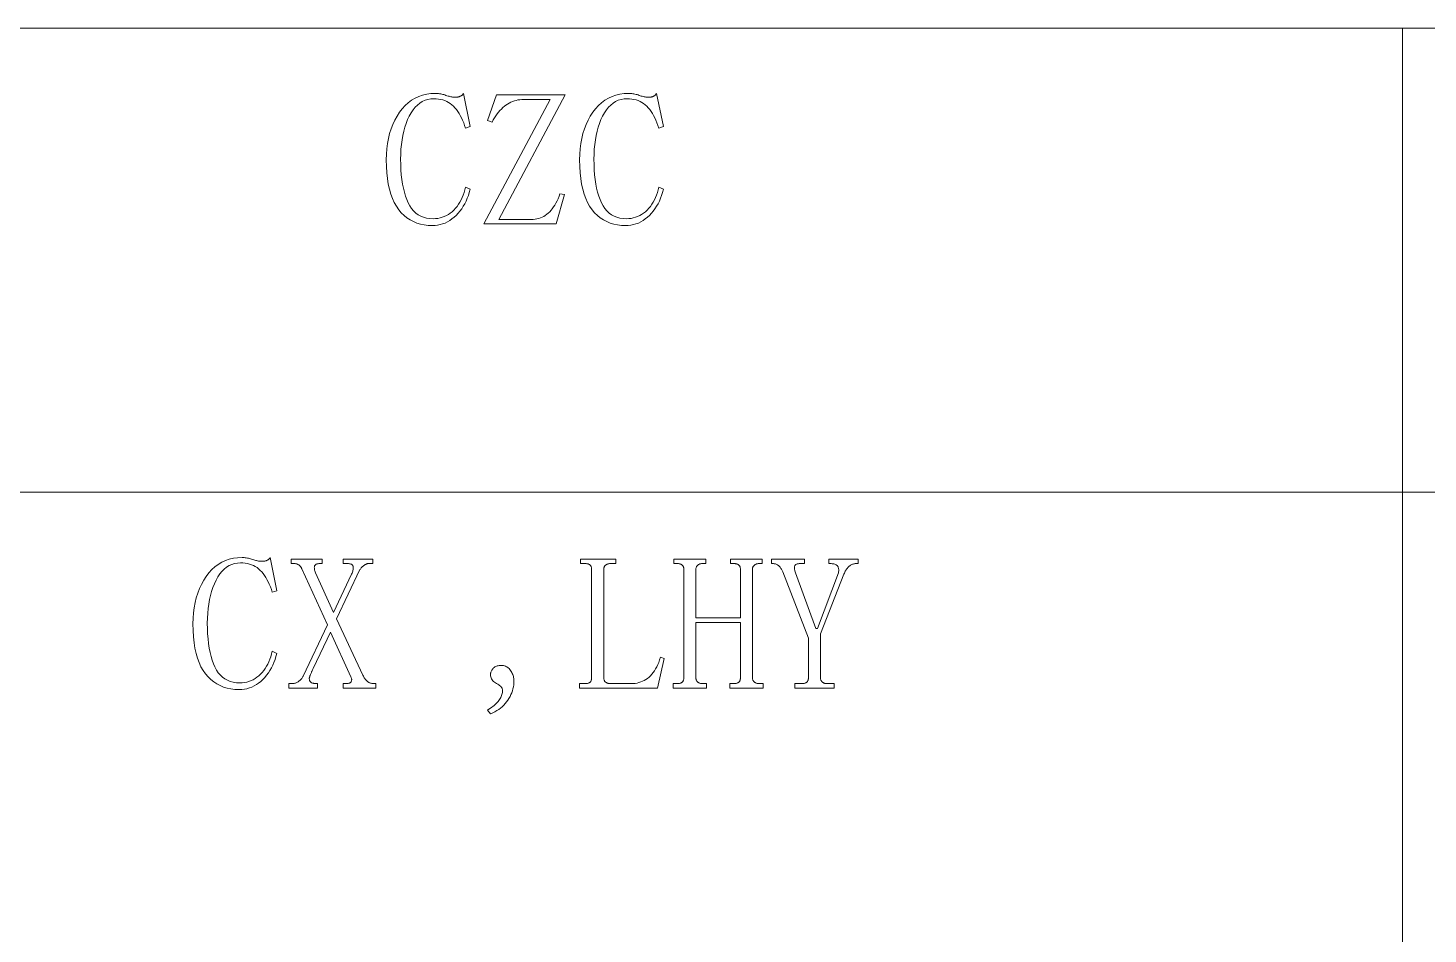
# Model space of a CAD drawing. Extents: x 1 to 297, y 1 to 210.
# Drawn here: x 144.13 to 165.32, y 15.18 to 28.9 of the extents above; entities that cross this region are included whole.
import ezdxf

# ---------------------------------------------------------------- set-up
doc = ezdxf.new("R2010")
doc.units = 0

msp = doc.modelspace()

# ---------------------------------------------------------------- linework, layer by layer
at = {"color": 7, "lineweight": 13}
for p, q in [((1.319, 28.902), (196.771, 28.902)), ((164.935, 28.902), (164.935, 2.481)), ((35.177, 21.874), (196.771, 21.874))]:
    msp.add_line(p, q, dxfattribs=at)
for points in [[(150.25, 25.911), (150.187, 25.913), (150.127, 25.92), (150.07, 25.932), (150.015, 25.949), (149.963, 25.971), (149.913, 25.997), (149.866, 26.028), (149.822, 26.064), (149.78, 26.105), (149.741, 26.151), (149.706, 26.202), (149.674, 26.258), (149.645, 26.319), (149.621, 26.387), (149.6, 26.459), (149.583, 26.538), (149.57, 26.621), (149.56, 26.71), (149.555, 26.805), (149.553, 26.905), (149.555, 26.99), (149.561, 27.073), (149.571, 27.152), (149.585, 27.229), (149.603, 27.302), (149.625, 27.373), (149.651, 27.44), (149.681, 27.505), (149.715, 27.566), (149.753, 27.625), (149.794, 27.679), (149.839, 27.728), (149.886, 27.771), (149.936, 27.808), (149.989, 27.839), (150.044, 27.865), (150.103, 27.885), (150.164, 27.899), (150.229, 27.908), (150.296, 27.911), (150.312, 27.911), (150.328, 27.91), (150.344, 27.908), (150.36, 27.906), (150.376, 27.904), (150.392, 27.901), (150.408, 27.897), (150.424, 27.893), (150.44, 27.888), (150.456, 27.882), (150.471, 27.877), (150.487, 27.872), (150.502, 27.868), (150.516, 27.864), (150.53, 27.861), (150.544, 27.858), (150.557, 27.856), (150.569, 27.855), (150.581, 27.854), (150.593, 27.854), (150.602, 27.854), (150.61, 27.854), (150.619, 27.855), (150.627, 27.855), (150.634, 27.857), (150.642, 27.858), (150.648, 27.859), (150.655, 27.861), (150.661, 27.863), (150.667, 27.865), (150.673, 27.868), (150.678, 27.871), (150.684, 27.874), (150.689, 27.878), (150.694, 27.882), (150.699, 27.887), (150.704, 27.892), (150.709, 27.898), (150.714, 27.904), (150.719, 27.911), (150.821, 27.408), (150.753, 27.385), (150.739, 27.427), (150.724, 27.468), (150.708, 27.506), (150.691, 27.542), (150.673, 27.577), (150.654, 27.609), (150.634, 27.639), (150.614, 27.667), (150.592, 27.693), (150.57, 27.717), (150.546, 27.738), (150.522, 27.758), (150.495, 27.775), (150.468, 27.79), (150.439, 27.802), (150.408, 27.813), (150.376, 27.821), (150.343, 27.826), (150.309, 27.83), (150.273, 27.831), (150.226, 27.828), (150.181, 27.82), (150.139, 27.807), (150.098, 27.789), (150.06, 27.765), (150.024, 27.736), (149.99, 27.702), (149.958, 27.663), (149.929, 27.618), (149.901, 27.568), (149.876, 27.514), (149.854, 27.458), (149.834, 27.399), (149.817, 27.338), (149.803, 27.274), (149.791, 27.207), (149.782, 27.138), (149.775, 27.067), (149.771, 26.993), (149.77, 26.917), (149.771, 26.834), (149.775, 26.755), (149.78, 26.679), (149.788, 26.607), (149.799, 26.539), (149.811, 26.475), (149.826, 26.414), (149.843, 26.357), (149.863, 26.303), (149.884, 26.254), (149.909, 26.208), (149.936, 26.167), (149.966, 26.131), (149.999, 26.1), (150.036, 26.074), (150.075, 26.052), (150.117, 26.035), (150.162, 26.023), (150.21, 26.016), (150.261, 26.014), (150.298, 26.015), (150.333, 26.019), (150.367, 26.025), (150.4, 26.035), (150.431, 26.047), (150.462, 26.061), (150.492, 26.078), (150.521, 26.098), (150.549, 26.12), (150.576, 26.145), (150.601, 26.172), (150.625, 26.201), (150.647, 26.232), (150.667, 26.264), (150.686, 26.298), (150.703, 26.334), (150.718, 26.371), (150.731, 26.41), (150.743, 26.451), (150.753, 26.494), (150.821, 26.459), (150.809, 26.412), (150.795, 26.367), (150.778, 26.323), (150.76, 26.281), (150.74, 26.241), (150.718, 26.202), (150.694, 26.165), (150.668, 26.13), (150.64, 26.097), (150.61, 26.065), (150.579, 26.036), (150.546, 26.01), (150.513, 25.986), (150.478, 25.966), (150.443, 25.949), (150.406, 25.935), (150.369, 25.925), (150.33, 25.917), (150.291, 25.912)], [(151.747, 26.002), (151.776, 26.003), (151.805, 26.006), (151.833, 26.011), (151.86, 26.018), (151.886, 26.027), (151.911, 26.037), (151.936, 26.05), (151.959, 26.064), (151.982, 26.081), (152.004, 26.099), (152.026, 26.12), (152.046, 26.142), (152.066, 26.166), (152.085, 26.193), (152.103, 26.221), (152.12, 26.251), (152.137, 26.283), (152.152, 26.317), (152.167, 26.353), (152.181, 26.391), (152.25, 26.379), (152.124, 25.934), (151.027, 25.934), (152.033, 27.819), (151.633, 27.819), (151.603, 27.819), (151.575, 27.816), (151.546, 27.812), (151.519, 27.806), (151.491, 27.798), (151.465, 27.789), (151.439, 27.777), (151.413, 27.765), (151.389, 27.75), (151.364, 27.734), (151.341, 27.716), (151.317, 27.696), (151.295, 27.675), (151.273, 27.651), (151.251, 27.627), (151.231, 27.6), (151.21, 27.572), (151.191, 27.542), (151.171, 27.51), (151.153, 27.477), (151.084, 27.499), (151.221, 27.888), (152.261, 27.888), (151.256, 26.002)], [(153.176, 25.911), (153.113, 25.913), (153.053, 25.92), (152.996, 25.932), (152.941, 25.949), (152.889, 25.971), (152.839, 25.997), (152.792, 26.028), (152.748, 26.064), (152.706, 26.105), (152.667, 26.151), (152.631, 26.202), (152.599, 26.258), (152.571, 26.319), (152.546, 26.387), (152.526, 26.459), (152.509, 26.538), (152.496, 26.621), (152.486, 26.71), (152.48, 26.805), (152.479, 26.905), (152.481, 26.99), (152.487, 27.073), (152.497, 27.152), (152.511, 27.229), (152.529, 27.302), (152.551, 27.373), (152.577, 27.44), (152.607, 27.505), (152.641, 27.566), (152.679, 27.625), (152.72, 27.679), (152.764, 27.728), (152.811, 27.771), (152.861, 27.808), (152.914, 27.839), (152.97, 27.865), (153.029, 27.885), (153.09, 27.899), (153.154, 27.908), (153.221, 27.911), (153.237, 27.911), (153.253, 27.91), (153.269, 27.908), (153.285, 27.906), (153.301, 27.904), (153.317, 27.901), (153.333, 27.897), (153.349, 27.893), (153.365, 27.888), (153.381, 27.882), (153.397, 27.877), (153.413, 27.872), (153.427, 27.868), (153.442, 27.864), (153.456, 27.861), (153.469, 27.858), (153.482, 27.856), (153.495, 27.855), (153.507, 27.854), (153.519, 27.854), (153.528, 27.854), (153.536, 27.854), (153.544, 27.855), (153.552, 27.855), (153.56, 27.857), (153.567, 27.858), (153.574, 27.859), (153.581, 27.861), (153.587, 27.863), (153.593, 27.865), (153.599, 27.868), (153.604, 27.871), (153.609, 27.874), (153.615, 27.878), (153.62, 27.882), (153.625, 27.887), (153.63, 27.892), (153.635, 27.898), (153.64, 27.904), (153.644, 27.911), (153.747, 27.408), (153.679, 27.385), (153.664, 27.427), (153.649, 27.468), (153.633, 27.506), (153.616, 27.542), (153.599, 27.577), (153.58, 27.609), (153.56, 27.639), (153.54, 27.667), (153.518, 27.693), (153.496, 27.717), (153.472, 27.738), (153.447, 27.758), (153.421, 27.775), (153.393, 27.79), (153.364, 27.802), (153.334, 27.813), (153.302, 27.821), (153.269, 27.826), (153.234, 27.83), (153.199, 27.831), (153.152, 27.828), (153.107, 27.82), (153.064, 27.807), (153.024, 27.789), (152.986, 27.765), (152.95, 27.736), (152.916, 27.702), (152.884, 27.663), (152.855, 27.618), (152.827, 27.568), (152.802, 27.514), (152.78, 27.458), (152.76, 27.399), (152.743, 27.338), (152.729, 27.274), (152.717, 27.207), (152.708, 27.138), (152.701, 27.067), (152.697, 26.993), (152.696, 26.917), (152.697, 26.834), (152.7, 26.755), (152.706, 26.679), (152.714, 26.607), (152.724, 26.539), (152.737, 26.475), (152.752, 26.414), (152.769, 26.357), (152.788, 26.303), (152.81, 26.254), (152.834, 26.208), (152.862, 26.167), (152.892, 26.131), (152.925, 26.1), (152.961, 26.074), (153.001, 26.052), (153.043, 26.035), (153.088, 26.023), (153.136, 26.016), (153.187, 26.014), (153.223, 26.015), (153.258, 26.019), (153.292, 26.025), (153.325, 26.035), (153.357, 26.047), (153.388, 26.061), (153.418, 26.078), (153.447, 26.098), (153.475, 26.12), (153.501, 26.145), (153.527, 26.172), (153.551, 26.201), (153.573, 26.232), (153.593, 26.264), (153.611, 26.298), (153.628, 26.334), (153.643, 26.371), (153.657, 26.41), (153.669, 26.451), (153.679, 26.494), (153.747, 26.459), (153.735, 26.412), (153.72, 26.367), (153.704, 26.323), (153.686, 26.281), (153.666, 26.241), (153.644, 26.202), (153.62, 26.165), (153.594, 26.13), (153.566, 26.097), (153.536, 26.065), (153.504, 26.036), (153.472, 26.01), (153.439, 25.986), (153.404, 25.966), (153.369, 25.949), (153.332, 25.935), (153.295, 25.925), (153.256, 25.917), (153.216, 25.912)], [(147.324, 18.883), (147.262, 18.885), (147.202, 18.893), (147.144, 18.905), (147.089, 18.921), (147.037, 18.943), (146.988, 18.969), (146.941, 19.001), (146.896, 19.037), (146.855, 19.077), (146.816, 19.123), (146.78, 19.174), (146.748, 19.23), (146.72, 19.292), (146.695, 19.359), (146.674, 19.432), (146.657, 19.51), (146.644, 19.593), (146.635, 19.682), (146.629, 19.777), (146.627, 19.877), (146.629, 19.963), (146.635, 20.045), (146.645, 20.124), (146.659, 20.201), (146.677, 20.274), (146.699, 20.345), (146.725, 20.412), (146.755, 20.477), (146.789, 20.539), (146.827, 20.597), (146.869, 20.652), (146.913, 20.7), (146.96, 20.743), (147.01, 20.78), (147.063, 20.812), (147.119, 20.837), (147.177, 20.857), (147.239, 20.872), (147.303, 20.88), (147.37, 20.883), (147.386, 20.883), (147.402, 20.882), (147.418, 20.88), (147.434, 20.878), (147.45, 20.876), (147.466, 20.873), (147.482, 20.869), (147.498, 20.865), (147.514, 20.86), (147.53, 20.854), (147.546, 20.849), (147.561, 20.844), (147.576, 20.84), (147.59, 20.836), (147.604, 20.833), (147.618, 20.83), (147.631, 20.828), (147.643, 20.827), (147.656, 20.826), (147.667, 20.826), (147.676, 20.826), (147.685, 20.826), (147.693, 20.827), (147.701, 20.828), (147.709, 20.829), (147.716, 20.83), (147.723, 20.831), (147.729, 20.833), (147.736, 20.835), (147.741, 20.837), (147.747, 20.84), (147.753, 20.843), (147.758, 20.846), (147.763, 20.85), (147.769, 20.854), (147.774, 20.859), (147.779, 20.864), (147.784, 20.87), (147.788, 20.876), (147.793, 20.883), (147.896, 20.38), (147.827, 20.357), (147.813, 20.4), (147.798, 20.44), (147.782, 20.478), (147.765, 20.514), (147.747, 20.549), (147.728, 20.581), (147.709, 20.611), (147.688, 20.639), (147.667, 20.665), (147.644, 20.689), (147.621, 20.71), (147.596, 20.73), (147.57, 20.747), (147.542, 20.762), (147.513, 20.774), (147.482, 20.785), (147.451, 20.793), (147.418, 20.798), (147.383, 20.802), (147.347, 20.803), (147.3, 20.8), (147.256, 20.792), (147.213, 20.779), (147.173, 20.761), (147.134, 20.737), (147.098, 20.708), (147.064, 20.674), (147.033, 20.635), (147.003, 20.59), (146.976, 20.54), (146.951, 20.486), (146.928, 20.43), (146.909, 20.371), (146.892, 20.31), (146.877, 20.246), (146.865, 20.179), (146.856, 20.11), (146.85, 20.039), (146.846, 19.965), (146.844, 19.889), (146.845, 19.806), (146.849, 19.727), (146.855, 19.651), (146.863, 19.58), (146.873, 19.512), (146.885, 19.447), (146.9, 19.386), (146.917, 19.329), (146.937, 19.276), (146.959, 19.226), (146.983, 19.18), (147.01, 19.139), (147.041, 19.103), (147.074, 19.072), (147.11, 19.046), (147.149, 19.024), (147.191, 19.007), (147.237, 18.995), (147.285, 18.988), (147.336, 18.986), (147.372, 18.987), (147.407, 18.991), (147.441, 18.998), (147.474, 19.007), (147.506, 19.019), (147.537, 19.033), (147.567, 19.05), (147.595, 19.07), (147.623, 19.092), (147.65, 19.117), (147.675, 19.144), (147.699, 19.173), (147.721, 19.204), (147.741, 19.236), (147.76, 19.27), (147.777, 19.306), (147.792, 19.343), (147.805, 19.382), (147.817, 19.423), (147.827, 19.466), (147.896, 19.432), (147.883, 19.384), (147.869, 19.339), (147.853, 19.295), (147.834, 19.253), (147.814, 19.213), (147.792, 19.174), (147.768, 19.138), (147.742, 19.102), (147.714, 19.069), (147.684, 19.037), (147.653, 19.008), (147.621, 18.982), (147.587, 18.959), (147.553, 18.938), (147.517, 18.922), (147.481, 18.908), (147.443, 18.897), (147.405, 18.889), (147.365, 18.884)], [(148.799, 19.957), (149.199, 19.1), (149.206, 19.087), (149.213, 19.074), (149.22, 19.063), (149.227, 19.052), (149.234, 19.042), (149.242, 19.032), (149.249, 19.024), (149.257, 19.016), (149.265, 19.009), (149.273, 19.003), (149.281, 18.998), (149.289, 18.993), (149.297, 18.988), (149.306, 18.985), (149.314, 18.982), (149.323, 18.979), (149.332, 18.977), (149.341, 18.976), (149.35, 18.975), (149.359, 18.974), (149.393, 18.974), (149.393, 18.906), (148.901, 18.906), (148.901, 18.974), (148.947, 18.974), (148.958, 18.975), (148.968, 18.976), (148.978, 18.977), (148.986, 18.979), (148.994, 18.982), (149.001, 18.985), (149.008, 18.988), (149.013, 18.993), (149.018, 18.998), (149.021, 19.003), (149.024, 19.009), (149.027, 19.015), (149.028, 19.022), (149.029, 19.029), (149.029, 19.036), (149.028, 19.043), (149.026, 19.051), (149.023, 19.06), (149.02, 19.068), (149.016, 19.077), (148.707, 19.752), (148.444, 19.203), (148.44, 19.192), (148.435, 19.181), (148.431, 19.17), (148.427, 19.16), (148.423, 19.15), (148.419, 19.141), (148.415, 19.131), (148.411, 19.122), (148.408, 19.114), (148.404, 19.106), (148.401, 19.098), (148.398, 19.091), (148.396, 19.084), (148.393, 19.078), (148.391, 19.073), (148.39, 19.068), (148.389, 19.064), (148.388, 19.06), (148.387, 19.057), (148.387, 19.054), (148.387, 19.046), (148.388, 19.037), (148.39, 19.03), (148.392, 19.022), (148.394, 19.016), (148.397, 19.01), (148.401, 19.004), (148.405, 19), (148.41, 18.995), (148.416, 18.992), (148.422, 18.988), (148.428, 18.985), (148.434, 18.983), (148.441, 18.981), (148.449, 18.979), (148.456, 18.977), (148.464, 18.976), (148.472, 18.975), (148.481, 18.975), (148.49, 18.974), (148.513, 18.974), (148.513, 18.906), (148.079, 18.906), (148.079, 18.974), (148.124, 18.974), (148.136, 18.975), (148.147, 18.976), (148.158, 18.977), (148.168, 18.98), (148.179, 18.983), (148.189, 18.987), (148.199, 18.991), (148.208, 18.996), (148.218, 19.002), (148.227, 19.009), (148.236, 19.016), (148.245, 19.023), (148.253, 19.03), (148.26, 19.038), (148.267, 19.046), (148.274, 19.054), (148.28, 19.062), (148.286, 19.071), (148.291, 19.08), (148.296, 19.089), (148.661, 19.866), (148.273, 20.712), (148.27, 20.718), (148.268, 20.725), (148.264, 20.731), (148.261, 20.737), (148.257, 20.743), (148.253, 20.749), (148.248, 20.754), (148.244, 20.759), (148.238, 20.764), (148.233, 20.769), (148.227, 20.773), (148.221, 20.777), (148.214, 20.78), (148.207, 20.783), (148.2, 20.786), (148.192, 20.788), (148.184, 20.789), (148.176, 20.791), (148.168, 20.791), (148.159, 20.792), (148.113, 20.792), (148.113, 20.86), (148.581, 20.86), (148.581, 20.792), (148.547, 20.792), (148.534, 20.791), (148.522, 20.79), (148.511, 20.788), (148.501, 20.786), (148.493, 20.783), (148.485, 20.779), (148.479, 20.775), (148.474, 20.77), (148.47, 20.764), (148.467, 20.757), (148.465, 20.75), (148.464, 20.742), (148.463, 20.734), (148.464, 20.724), (148.464, 20.714), (148.466, 20.704), (148.468, 20.692), (148.471, 20.68), (148.474, 20.668), (148.479, 20.654), (148.753, 20.049), (149.027, 20.632), (149.034, 20.647), (149.039, 20.662), (149.044, 20.676), (149.047, 20.689), (149.05, 20.702), (149.052, 20.713), (149.053, 20.724), (149.053, 20.734), (149.052, 20.743), (149.05, 20.752), (149.047, 20.759), (149.043, 20.766), (149.038, 20.772), (149.032, 20.777), (149.024, 20.782), (149.016, 20.785), (149.006, 20.788), (148.995, 20.79), (148.983, 20.791), (148.97, 20.792), (148.901, 20.792), (148.901, 20.86), (149.347, 20.86), (149.347, 20.792), (149.279, 20.792), (149.274, 20.791), (149.269, 20.791), (149.264, 20.789), (149.258, 20.788), (149.253, 20.786), (149.247, 20.783), (149.241, 20.78), (149.235, 20.777), (149.228, 20.773), (149.221, 20.769), (149.215, 20.764), (149.208, 20.759), (149.201, 20.753), (149.194, 20.747), (149.187, 20.74), (149.18, 20.733), (149.173, 20.725), (149.167, 20.717), (149.16, 20.709), (149.153, 20.7)], [(152.844, 19.066), (152.845, 19.057), (152.845, 19.048), (152.847, 19.04), (152.849, 19.033), (152.851, 19.026), (152.855, 19.019), (152.858, 19.013), (152.863, 19.007), (152.867, 19.002), (152.873, 18.997), (152.879, 18.993), (152.885, 18.989), (152.892, 18.986), (152.898, 18.983), (152.906, 18.98), (152.913, 18.978), (152.921, 18.976), (152.93, 18.975), (152.938, 18.975), (152.947, 18.974), (153.256, 18.974), (153.287, 18.975), (153.318, 18.978), (153.348, 18.983), (153.376, 18.99), (153.404, 18.999), (153.431, 19.009), (153.457, 19.022), (153.482, 19.037), (153.507, 19.053), (153.53, 19.072), (153.552, 19.092), (153.573, 19.115), (153.593, 19.14), (153.612, 19.167), (153.63, 19.196), (153.647, 19.227), (153.662, 19.261), (153.676, 19.296), (153.689, 19.334), (153.701, 19.374), (153.759, 19.352), (153.656, 18.906), (152.479, 18.906), (152.479, 18.974), (152.559, 18.974), (152.57, 18.975), (152.58, 18.975), (152.59, 18.976), (152.599, 18.978), (152.607, 18.98), (152.615, 18.983), (152.622, 18.986), (152.628, 18.989), (152.634, 18.993), (152.639, 18.997), (152.643, 19.002), (152.647, 19.007), (152.65, 19.013), (152.653, 19.019), (152.656, 19.026), (152.658, 19.033), (152.659, 19.04), (152.661, 19.048), (152.661, 19.057), (152.661, 19.066), (152.661, 20.7), (152.661, 20.709), (152.661, 20.717), (152.659, 20.725), (152.658, 20.733), (152.656, 20.74), (152.653, 20.747), (152.65, 20.753), (152.647, 20.759), (152.643, 20.764), (152.639, 20.769), (152.634, 20.773), (152.628, 20.777), (152.622, 20.78), (152.615, 20.783), (152.607, 20.786), (152.599, 20.788), (152.59, 20.789), (152.58, 20.791), (152.57, 20.791), (152.559, 20.792), (152.49, 20.792), (152.49, 20.86), (153.027, 20.86), (153.027, 20.792), (152.947, 20.792), (152.938, 20.791), (152.93, 20.791), (152.921, 20.789), (152.913, 20.788), (152.906, 20.786), (152.898, 20.783), (152.892, 20.78), (152.885, 20.777), (152.879, 20.773), (152.873, 20.769), (152.867, 20.764), (152.863, 20.759), (152.858, 20.753), (152.855, 20.747), (152.851, 20.74), (152.849, 20.733), (152.847, 20.725), (152.845, 20.717), (152.845, 20.709), (152.844, 20.7)], [(155.096, 19.066), (155.096, 19.057), (155.097, 19.048), (155.098, 19.04), (155.1, 19.033), (155.103, 19.026), (155.106, 19.019), (155.11, 19.013), (155.114, 19.007), (155.119, 19.002), (155.124, 18.997), (155.13, 18.993), (155.136, 18.989), (155.143, 18.986), (155.15, 18.983), (155.157, 18.98), (155.165, 18.978), (155.173, 18.976), (155.181, 18.975), (155.19, 18.975), (155.199, 18.974), (155.256, 18.974), (155.256, 18.906), (154.753, 18.906), (154.753, 18.974), (154.81, 18.974), (154.821, 18.975), (154.832, 18.975), (154.841, 18.976), (154.85, 18.978), (154.859, 18.98), (154.866, 18.983), (154.873, 18.986), (154.88, 18.989), (154.885, 18.993), (154.89, 18.997), (154.894, 19.002), (154.898, 19.007), (154.902, 19.013), (154.905, 19.019), (154.907, 19.026), (154.909, 19.033), (154.911, 19.04), (154.912, 19.048), (154.913, 19.057), (154.913, 19.066), (154.913, 19.9), (154.239, 19.9), (154.239, 19.066), (154.239, 19.057), (154.24, 19.048), (154.241, 19.04), (154.243, 19.033), (154.246, 19.026), (154.249, 19.019), (154.253, 19.013), (154.257, 19.007), (154.262, 19.002), (154.267, 18.997), (154.273, 18.993), (154.279, 18.989), (154.286, 18.986), (154.293, 18.983), (154.3, 18.98), (154.308, 18.978), (154.316, 18.976), (154.324, 18.975), (154.332, 18.975), (154.341, 18.974), (154.399, 18.974), (154.399, 18.906), (153.896, 18.906), (153.896, 18.974), (153.953, 18.974), (153.964, 18.975), (153.974, 18.975), (153.984, 18.976), (153.993, 18.978), (154.001, 18.98), (154.009, 18.983), (154.016, 18.986), (154.022, 18.989), (154.028, 18.993), (154.033, 18.997), (154.037, 19.002), (154.041, 19.007), (154.045, 19.013), (154.048, 19.019), (154.05, 19.026), (154.052, 19.033), (154.054, 19.04), (154.055, 19.048), (154.056, 19.057), (154.056, 19.066), (154.056, 20.7), (154.056, 20.709), (154.055, 20.717), (154.054, 20.725), (154.052, 20.733), (154.05, 20.74), (154.048, 20.747), (154.045, 20.753), (154.041, 20.759), (154.037, 20.764), (154.033, 20.769), (154.028, 20.773), (154.022, 20.777), (154.016, 20.78), (154.009, 20.783), (154.001, 20.786), (153.993, 20.788), (153.984, 20.789), (153.974, 20.791), (153.964, 20.791), (153.953, 20.792), (153.907, 20.792), (153.907, 20.86), (154.387, 20.86), (154.387, 20.792), (154.341, 20.792), (154.332, 20.791), (154.324, 20.791), (154.316, 20.789), (154.308, 20.788), (154.3, 20.786), (154.293, 20.783), (154.286, 20.78), (154.279, 20.777), (154.273, 20.773), (154.267, 20.769), (154.262, 20.764), (154.257, 20.759), (154.253, 20.753), (154.249, 20.747), (154.246, 20.74), (154.243, 20.733), (154.241, 20.725), (154.24, 20.717), (154.239, 20.709), (154.239, 20.7), (154.239, 19.969), (154.913, 19.969), (154.913, 20.7), (154.913, 20.709), (154.912, 20.717), (154.911, 20.725), (154.909, 20.733), (154.907, 20.74), (154.905, 20.747), (154.902, 20.753), (154.898, 20.759), (154.894, 20.764), (154.89, 20.769), (154.885, 20.773), (154.88, 20.777), (154.873, 20.78), (154.866, 20.783), (154.859, 20.786), (154.85, 20.788), (154.841, 20.789), (154.832, 20.791), (154.821, 20.791), (154.81, 20.792), (154.764, 20.792), (154.764, 20.86), (155.244, 20.86), (155.244, 20.792), (155.199, 20.792), (155.19, 20.791), (155.181, 20.791), (155.173, 20.789), (155.165, 20.788), (155.157, 20.786), (155.15, 20.783), (155.143, 20.78), (155.136, 20.777), (155.13, 20.773), (155.124, 20.769), (155.119, 20.764), (155.114, 20.759), (155.11, 20.753), (155.106, 20.747), (155.103, 20.74), (155.1, 20.733), (155.098, 20.725), (155.097, 20.717), (155.096, 20.709), (155.096, 20.7)], [(156.399, 20.654), (156.4, 20.668), (156.402, 20.68), (156.402, 20.692), (156.401, 20.704), (156.4, 20.714), (156.398, 20.724), (156.395, 20.734), (156.391, 20.742), (156.387, 20.75), (156.381, 20.757), (156.375, 20.764), (156.368, 20.77), (156.36, 20.775), (156.35, 20.779), (156.34, 20.783), (156.329, 20.786), (156.316, 20.788), (156.303, 20.79), (156.288, 20.791), (156.273, 20.792), (156.25, 20.792), (156.25, 20.86), (156.696, 20.86), (156.696, 20.792), (156.661, 20.792), (156.65, 20.791), (156.639, 20.79), (156.628, 20.788), (156.618, 20.785), (156.607, 20.782), (156.597, 20.777), (156.587, 20.772), (156.577, 20.766), (156.568, 20.759), (156.559, 20.752), (156.55, 20.743), (156.541, 20.734), (156.532, 20.724), (156.524, 20.713), (156.516, 20.702), (156.508, 20.689), (156.5, 20.676), (156.493, 20.662), (156.486, 20.647), (156.479, 20.632), (156.124, 19.729), (156.124, 19.066), (156.125, 19.057), (156.125, 19.048), (156.127, 19.04), (156.129, 19.033), (156.131, 19.026), (156.135, 19.019), (156.138, 19.013), (156.143, 19.007), (156.147, 19.002), (156.153, 18.997), (156.159, 18.993), (156.165, 18.989), (156.172, 18.986), (156.178, 18.983), (156.186, 18.98), (156.193, 18.978), (156.201, 18.976), (156.21, 18.975), (156.218, 18.975), (156.227, 18.974), (156.33, 18.974), (156.33, 18.906), (155.736, 18.906), (155.736, 18.974), (155.839, 18.974), (155.85, 18.975), (155.86, 18.975), (155.87, 18.976), (155.879, 18.978), (155.887, 18.98), (155.895, 18.983), (155.902, 18.986), (155.908, 18.989), (155.914, 18.993), (155.919, 18.997), (155.923, 19.002), (155.927, 19.007), (155.93, 19.013), (155.933, 19.019), (155.936, 19.026), (155.938, 19.033), (155.939, 19.04), (155.941, 19.048), (155.941, 19.057), (155.941, 19.066), (155.941, 19.66), (155.553, 20.666), (155.548, 20.677), (155.543, 20.688), (155.538, 20.698), (155.533, 20.708), (155.527, 20.717), (155.521, 20.726), (155.515, 20.735), (155.509, 20.743), (155.502, 20.75), (155.496, 20.757), (155.489, 20.764), (155.481, 20.77), (155.473, 20.775), (155.465, 20.779), (155.456, 20.783), (155.446, 20.786), (155.437, 20.788), (155.426, 20.79), (155.416, 20.791), (155.404, 20.792), (155.381, 20.792), (155.381, 20.86), (155.884, 20.86), (155.884, 20.792), (155.816, 20.792), (155.803, 20.791), (155.791, 20.79), (155.78, 20.788), (155.77, 20.786), (155.761, 20.783), (155.754, 20.779), (155.748, 20.775), (155.743, 20.77), (155.739, 20.764), (155.736, 20.757), (155.734, 20.75), (155.733, 20.742), (155.732, 20.734), (155.732, 20.724), (155.733, 20.714), (155.734, 20.704), (155.737, 20.692), (155.739, 20.68), (155.743, 20.668), (155.747, 20.654), (156.056, 19.809), (156.079, 19.809)], [(151.13, 19.112), (151.13, 19.121), (151.132, 19.13), (151.134, 19.139), (151.136, 19.148), (151.14, 19.157), (151.144, 19.166), (151.15, 19.176), (151.156, 19.185), (151.162, 19.194), (151.17, 19.203), (151.178, 19.212), (151.188, 19.219), (151.198, 19.226), (151.208, 19.232), (151.22, 19.237), (151.232, 19.241), (151.246, 19.245), (151.26, 19.247), (151.274, 19.248), (151.29, 19.249), (151.308, 19.248), (151.325, 19.246), (151.341, 19.242), (151.357, 19.237), (151.371, 19.23), (151.385, 19.222), (151.398, 19.212), (151.411, 19.201), (151.422, 19.188), (151.433, 19.174), (151.443, 19.159), (151.451, 19.144), (151.459, 19.129), (151.466, 19.114), (151.471, 19.099), (151.476, 19.083), (151.48, 19.068), (151.482, 19.052), (151.484, 19.036), (151.484, 19.02), (151.483, 18.988), (151.481, 18.957), (151.476, 18.926), (151.47, 18.896), (151.461, 18.866), (151.451, 18.836), (151.44, 18.807), (151.426, 18.779), (151.41, 18.751), (151.393, 18.723), (151.374, 18.696), (151.353, 18.671), (151.331, 18.647), (151.307, 18.624), (151.281, 18.603), (151.254, 18.583), (151.226, 18.565), (151.195, 18.547), (151.164, 18.532), (151.13, 18.517), (151.084, 18.574), (151.107, 18.588), (151.128, 18.602), (151.148, 18.616), (151.167, 18.63), (151.184, 18.644), (151.201, 18.659), (151.216, 18.673), (151.231, 18.688), (151.244, 18.702), (151.256, 18.717), (151.267, 18.732), (151.276, 18.747), (151.285, 18.762), (151.292, 18.778), (151.299, 18.793), (151.304, 18.808), (151.308, 18.824), (151.311, 18.84), (151.312, 18.856), (151.313, 18.872), (151.312, 18.883), (151.309, 18.894), (151.305, 18.905), (151.298, 18.915), (151.29, 18.926), (151.28, 18.936), (151.268, 18.946), (151.254, 18.956), (151.239, 18.965), (151.221, 18.974), (151.204, 18.984), (151.189, 18.994), (151.175, 19.006), (151.163, 19.018), (151.153, 19.032), (151.145, 19.046), (151.138, 19.061), (151.134, 19.077), (151.131, 19.094)]]:
    msp.add_lwpolyline(points, close=True, dxfattribs=at)

doc.saveas('drawing.dxf')
